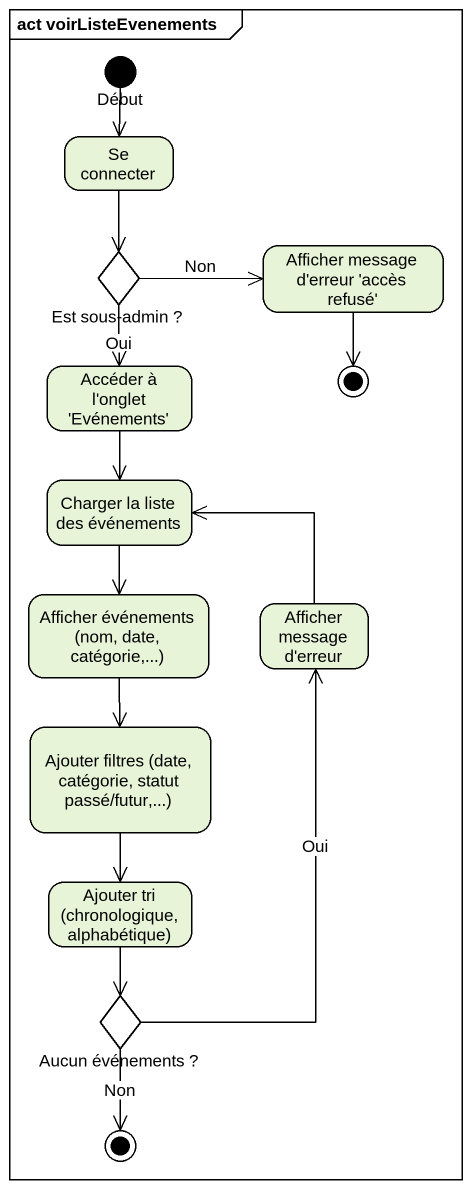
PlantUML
@startuml
mainframe act voirListeEvenements
hide empty description
state Début <<start>>
state "Se connecter" as Se_connecter
state "Est sous-admin ?" as Est_sous_admin <<choice>>
state "Afficher message d'erreur 'accès refusé'" as Afficher_message_d_erreur
state "Accéder à l'onglet 'Evénements'" as Accéder_à_l_onglet
state final1 <<end>>
state "Charger la liste des événements" as Charger_la_liste_des
state "Afficher événements (nom, date, catégorie,...)" as Afficher_événements_nom
state "Afficher message d'erreur" as Afficher_message_d_erreur_2
state "Ajouter filtres (date, catégorie, statut passé/futur,...)" as Ajouter_filtres_date
state "Ajouter tri (chronologique, alphabétique)" as Ajouter_tri_chronologique
state "Aucun événements ?" as Aucun_événements <<choice>>
state final2 <<end>>
Début --> Se_connecter
Se_connecter --> Est_sous_admin
Est_sous_admin -right-> Afficher_message_d_erreur : Non
Est_sous_admin --> Accéder_à_l_onglet : Oui
Afficher_message_d_erreur --> final1
Accéder_à_l_onglet --> Charger_la_liste_des
Charger_la_liste_des --> Afficher_événements_nom
Afficher_événements_nom --> Ajouter_filtres_date
Afficher_message_d_erreur_2 -up-> Charger_la_liste_des
Ajouter_filtres_date --> Ajouter_tri_chronologique
Ajouter_tri_chronologique --> Aucun_événements
Aucun_événements -up-> Afficher_message_d_erreur_2 : Oui
Aucun_événements --> final2 : Non
@enduml
